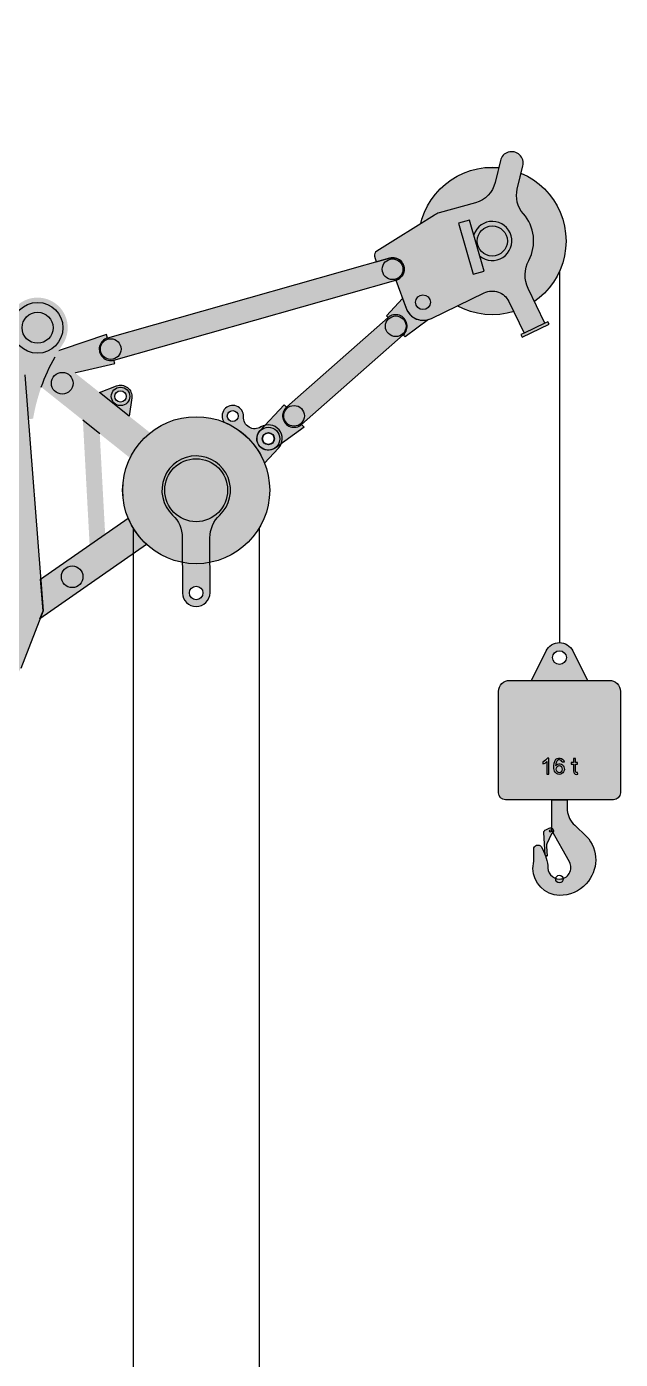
# Model space of a CAD drawing. Header units: millimetres. Extents: x -7081 to 12121, y -11735 to 22530.
# Drawn here: x 9537 to 12121, y 16730 to 22530 of the extents above; entities that cross this region are included whole.
import ezdxf

# ---------------------------------------------------------------- set-up
doc = ezdxf.new("R2010")
doc.units = ezdxf.units.MM
doc.layers.add('Кран SCC2600A', color=250, linetype='Continuous', lineweight=30)
doc.layers.add('Кран SCC2600A Штриховка', color=40, linetype='Continuous', lineweight=15)
doc.styles.get("Standard").update_dxf_attribs({"font": 'mipgost.ttf'})

# ---------------------------------------------------------------- blocks, each defined once
blk = doc.blocks.new('BLOCK-20160317.01211321')
at = {"color": 0, "linetype": 'ByBlock', "lineweight": -2, "ltscale": 20, "transparency": 16777216}
for points in [[(-35.756954474769884, 119.44831373041234), (-411.9910509659552, 597.3273884704286), (-411.9910509659552, -689.1751967927887), (322.3347826060031, -335.38698584541294), (-35.756954474769884, 119.44831373041234), (40.1892231048966, 247.71742173395978), (486.27660244174837, -317.2994131241612), (486.27660244174837, -317.2994131241612), (499.40382697418363, -344.51679683527504), (499.8356325144558, -374.7314215057613), (487.4915525407534, -402.31282265954246), (464.67189376016853, -422.12123433591455), (461.6594119014708, -423.6634167301397), (-466.00767732110626, -870.6008181481993), (-734.7232914031069, -870.6008181481959), (-734.7232914031069, -870.6008181481959), (-764.2287268483128, -864.0786038624813), (-788.2358545058921, -845.7273689821609), (-802.2709706339235, -818.9668474014316), (-803.7186456634954, -788.7838350102079), (-792.3091068300666, -760.8029053686021), (-770.16851005286, -740.2382761633589), (-741.4227329488624, -730.9221450625591), (-734.7232914031069, -730.6008181481959), (-551.9910509659553, -730.6008181481959), (-551.9910509659553, 729.3991818518043), (-734.7232914031069, 729.3991818518043), (-734.7232914031069, 729.3991818518043), (-764.2287268483128, 735.9213961375185), (-788.2358545058921, 754.2726310178396), (-802.2709706339235, 781.0331525985684), (-803.7186456634954, 811.2161649897917), (-792.3091068300666, 839.1970946313972), (-770.16851005286, 859.7617238366406), (-741.4227329488624, 869.0778549374409), (-734.7232914031069, 869.3991818518043), (-494.3126351526756, 869.3991818518043), (-50.42229504346551, 1047.1101858728289), (-50.42229504346551, 1047.1101858728289), (-42.775506523237254, 1012.7745158519651), (-31.406184920821204, 979.4856267633286), (-16.45171822990727, 947.6457847969332), (1.9071823120879685, 917.6397457157109), (-302.272376765834, 795.4668511054547), (161.537312368468, 656.8831153817255), (165.14637085945066, 668.9618509420511), (244.10361793597764, 665.9910165263477), (217.981481476641, 895.7399275542411), (217.98148147664097, 895.7399275542411), (168.80022145278656, 913.91005063995), (125.6858835556364, 943.74465434394), (91.34971213404117, 983.3675901588263), (67.95093669884358, 1030.287170491743), (56.96098881464343, 1081.5528583929736), (59.07097115281425, 1133.940812017985), (74.148197512673, 1184.1566158627652), (101.24453679077925, 1229.0424500224367), (107.12179169158583, 1236.1506082724031), (107.12179169158583, 1236.1506082724022), (137.87647649942642, 1299.1259289213594), (158.88446837873727, 1365.9870231815298), (169.67487075124524, 1435.2351918584554), (170.0058154943522, 1505.318229207343), (170.0058154943522, 1505.3182292073434), (170.0058154943522, 1505.3182292073434), (171.92265695220112, 1541.8633413525363), (186.5814253929833, 1575.3945210317356), (212.1055752090763, 1601.6192665794983), (245.2276265013881, 1617.1804111732845), (281.70745226885856, 1620.0858913150569), (316.87507924004024, 1609.9637612973652), (346.22851557367494, 1588.1098079184794), (366.0100743779179, 1557.3216700379012), (371.6797921587836, 1538.7360483765879), (423.06649839180824, 1286.4805031800643), (423.06649839180824, 1286.4805031800643), (433.01650828534935, 1262.5521434405732), (451.2473233479205, 1244.1345844584944), (475.07304145933676, 1233.9412408863705), (500.9834768944542, 1233.4738735076971), (500.9834768944543, 1233.4738735076971), (599.9993649261428, 1250.9887626294403), (599.9993649261428, 1250.9887626294403), (625.6915632630657, 1248.9390901148881), (647.1226228568526, 1234.6212726314775), (658.851152531863, 1211.6706341988956), (657.8992538973275, 1185.914390260964), (644.5086160217404, 1163.8921054093503), (629.9002148856648, 1153.976378333507), (473.766110430775, 1083.7116169565202), (473.766110430775, 1083.7116169565202), (463.30777860454975, 1032.3348419906238), (440.39626656862447, 985.175406808346), (406.4723643376622, 945.1989316272106), (363.66937588200506, 914.9193363566551), (357.08524517047016, 911.5558349331254), (375.5499720506353, 749.1552250232421), (400.20464991328254, 752.1277748364628), (468.16072540751844, 723.1565853714128), (468.16072540751844, 723.1565853714128), (488.34004400275586, 707.4967929443019), (498.2141024452525, 683.9396927895191), (495.23179346486995, 658.5716059287834), (480.1636401617053, 637.9467482599257), (476.7515346752603, 635.4035449882031), (453.4203669372548, 619.5047432038778), (478.51112917279306, 573.4390535474668), (478.51112917279306, 573.4390535474668), (478.16224910457476, 562.2231266511603), (472.45114723518105, 552.5638280802132), (462.791848664234, 546.8527262108191), (451.57592176792747, 546.5038461426011), (451.57592176792747, 546.5038461426011), (440.3247579913334, 540.8420588412937), (431.84012277492997, 531.5331659416224), (427.24273578793697, 519.8067617756042), (427.13985731814824, 507.2117652375564), (466.2930969479035, 267.29404154884105), (466.2930969479035, 267.29404154884105), (462.4824938929568, 258.1213075711257), (455.7270145971025, 250.83960146942218), (446.8653295785592, 246.35292308776525), (436.99758786322263, 245.21827877886972), (436.99758786322263, 245.21827877886972), (319.3990276986565, 303.94813822350625), (301.0253536891955, 327.19861236460565), (333.0290020151129, 352.62011499558866), (270.8305239406305, 430.92304805187405), (239.02324208373975, 405.657525472237), (125.85428995442413, 548.864147822409), (129.780243783998, 562.0034633109644), (-309.28423382305687, 693.1934685131964), (40.1892231048966, 247.71742173395978)], [(578.6937242218734, -1236.0270284443359), (559.2156191173829, -1174.1100402945688), (527.6437936681357, -1117.397344733502), (485.27722808427353, -1068.2223091907765), (433.8590376111773, -1028.6081742327542), (375.5047544018168, -1000.1848100560464), (312.6152867973267, -984.1216576747793), (247.77813718891002, -981.0796138460723), (183.66094271901466, -991.1838393636283), (122.90171894616685, -1014.0186094855501), (68.00032224995289, -1048.6444183685917), (21.215596609227646, -1093.6366337699485), (-15.527563489248678, -1147.144111620972), (-40.71741024037385, -1206.9653588551682), (-53.317541346827056, -1270.6391108735643), (-52.80954139487892, -1335.5455969596928), (-39.214311357943075, -1399.014327215172), (-13.091208654192087, -1458.4339662676716), (24.484966860590134, -1511.3597731456232), (71.96819408461636, -1555.614186850829), (127.4048396248213, -1589.3764191711252), (188.51403740999547, -1611.2573685575767), (252.78153185146022, -1620.356772835676), (317.56312350091184, -1616.30024927927), (380.1934610732506, -1599.2546980832872), (438.09570373322873, -1569.9214354801434), (488.8875417389202, -1529.5073390284897), (530.4792133655193, -1479.67519226252), (561.1594853352254, -1422.4752717043161), (579.6660592043055, -1360.2609909994148), (585.2767085968735, -1300.6008181481975)]]:
    blk.add_wipeout(points, dxfattribs=at)
at = {"layer": 'Кран SCC2600A Штриховка', "ltscale": 20, "transparency": 16777216}
h = blk.add_hatch(color=256, dxfattribs=at)
h.dxf.hatch_style = 1
edge = h.paths.add_edge_path()
edge.add_line((482.7659508960496, -1535.331364699188), (566.2825161034998, -1568.035091941572))
edge.add_arc((588.2288015199301, -1511.949699139528), 60.22632920358849, 248.6295306744614, 413.4758800409295)
edge.add_arc((653.8213869038736, -1423.363829997124), 49.99999999999932, 108.1692593709349, 233.4899129900862, ccw=False)
edge.add_arc((623.7268162975379, -1331.664888002262), 46.51103119828582, 288.1692593709657, 505.843928231996)
edge.add_arc((265.2767085970263, -1300.600818148272), 319.9999999998471, 312.8166020941167, 359.1135822050725, ccw=False)
edge = h.paths.add_edge_path(flags=16)
edge.add_arc((588.2418226157315, -1511.956901200574), 26.57170811452664, 0, 360)
edge = h.paths.add_edge_path(flags=16)
edge.add_arc((623.7268162975379, -1331.664888002262), 23.54748608660826, 0, 360)
at = {"color": 0, "linetype": 'ByBlock', "lineweight": -2, "transparency": 16777216}
blk.add_lwpolyline([(482.7659508960496, -1535.331364699188), (566.2825161034998, -1568.035091941572, 0.875791114926505), (624.0731720155454, -1463.551436431917, -0.6087308278487853), (638.2301274215861, -1375.856855480153, 1.397747109563859), (585.2384135163156, -1305.551311562445, -0.2048021139036254)], format="xyb", close=True, dxfattribs=at)
at = {"color": 0, "linetype": 'ByBlock', "lineweight": -2, "ltscale": 20, "transparency": 16777216}
blk.add_circle((265.2767085968808, -1300.600818148196), 136.9187337428094, dxfattribs=at)
at = {"color": 0, "linetype": 'ByBlock', "lineweight": -2, "transparency": 16777216}
for centre, radius in [((623.7268162975379, -1331.664888002262), 23.54748608660826), ((588.2418226157315, -1511.95690120057), 49.51883612689745), ((588.2418226157315, -1511.956901200574), 26.57170811452664)]:
    blk.add_circle(centre, radius, dxfattribs=at)
at = {"color": 0, "linetype": 'ByBlock', "lineweight": -2, "ltscale": 20, "transparency": 16777216}
blk.add_wipeout([(297.32326492870925, -526.1838466925144), (297.3232649287094, -526.1838466925142), (332.34592795414426, -519.7507161613933), (367.61169447615555, -514.821435743462), (403.0560204784522, -511.4050270930604), (438.61403514209155, -509.50774298043393), (438.61403514209115, -509.50774298043393), (369.6460887698971, -730.7022376516084), (-125.17529829926207, -955.1234419639438), (-56.70924296454177, -1000.9343674712725), (341.7331285601541, -820.2248848107334), (291.39536825672263, -981.668512450611), (291.39536825672263, -981.668512450611), (326.3331126818722, -986.4796384735182), (360.5292406708096, -995.1062107759785), (393.56839185386616, -1007.443447428831), (425.0492589820643, -1023.341495232951), (425.0492589820642, -1023.341495232951), (582.7895345361904, -517.4357466088475), (582.7895345361906, -517.4357466088475), (596.6479359408249, -519.5330885616579), (610.469055694834, -521.8634922829772), (624.248974598798, -524.4262969495821), (637.9837851364573, -527.220775837246), (637.9837851364574, -527.2207758372458), (637.9837851364574, -527.2207758372458), (679.241479435526, -531.911996805492), (719.903944798283, -523.4995771969075), (755.9134434408677, -502.82299864633524), (783.6765606030987, -471.94559236788405), (800.4227940908291, -433.948637792251), (804.4810247588152, -392.6238793913392), (795.4462787381536, -352.0951456658645), (774.2201400810791, -316.40682921973666), (742.9207810151215, -289.12029380190506), (704.6715879547428, -272.9584831583488), (694.747208606219, -270.9195868118438), (694.7472086062188, -270.9195868118438), (657.0055766211742, -263.02633666940005), (619.7225426335146, -253.19223481001632), (582.9978438641501, -241.44358880270374), (546.9297239108311, -227.81182788422007), (546.9297239108306, -227.81182788422007), (573.2569243040925, -206.61763089132705), (573.2569243040925, -206.61763089132705), (588.3980107573445, -186.3410387768256), (591.5589993061072, -161.2332543632756), (581.9162506988005, -137.83645787189676), (561.9823163488762, -122.24700797475043), (561.9823163488765, -122.24700797475066), (493.2283043527569, -92.72138525952664), (471.58434536136343, -95.48444385416929), (432.5970397243218, 247.41595512214235), (319.39902769864426, 303.9481382235067), (301.02535368918325, 327.1986123646061), (333.0290020151006, 352.62011499558866), (270.8305239406182, 430.92304805187496), (239.02324208372755, 405.6575254722379), (40.18922310488426, 247.71742173396), (102.38770117939572, 169.41448867768145), (284.1481083348045, 313.79248651261196), (333.89624160304083, -123.75133620803877), (333.89624160304083, -123.75133620803877), (486.27660244173603, -317.299413124161), (486.27660244173603, -317.299413124161), (499.40382697417135, -344.5167968352746), (499.8356325144436, -374.73142150576086), (487.4915525407411, -402.312822659542), (464.6718937601562, -422.1212343359143), (461.6594119014585, -423.6634167301395), (288.19463708970585, -507.2363887506326)], dxfattribs=at)
at = {"layer": 'Кран SCC2600A Штриховка', "ltscale": 20, "transparency": 16777216}
h = blk.add_hatch(color=256, dxfattribs=at)
h.dxf.hatch_style = 1
edge = h.paths.add_edge_path()
edge.add_line((508.8307700631849, -754.6368290628488), (562.1029763556435, -812.266256058083))
edge.add_arc((526.1080224462494, -845.5397191155207), 49.01795641164655, -76.57607387741092, 42.750060010927484, ccw=False)
edge.add_line((537.4877422156278, -893.218456816343), (459.843150719651, -911.7502748853694))
edge.add_line((459.843150719651, -911.7502748853694), (508.8307700631849, -754.6368290628488))
edge = h.paths.add_edge_path(flags=16)
edge.add_arc((526.1080224462494, -845.5397191155207), 24.80193907310201, 0, 360)
at = {"color": 0, "linetype": 'ByBlock', "lineweight": -2, "ltscale": 20, "transparency": 16777216}
blk.add_lwpolyline([(438.6140351420909, -509.5077429804332, -0.04345129680575078), (582.7895345361903, -517.4357466088477, -0.04345129680575078)], format="xyb", dxfattribs=at)
blk.add_lwpolyline([(341.733128560154, -820.2248848107374), (369.6460887698922, -730.702237651607)], dxfattribs=at)
at = {"color": 0, "linetype": 'ByBlock', "lineweight": -2, "transparency": 16777216}
blk.add_lwpolyline([(508.8307700631849, -754.6368290628488), (562.1029763556435, -812.266256058083, -0.5734365077140083), (537.4877422156278, -893.218456816343), (459.843150719651, -911.7502748853694)], format="xyb", close=True, dxfattribs=at)
at = {"color": 0, "linetype": 'ByBlock', "lineweight": -2, "ltscale": 20, "transparency": 16777216}
for centre, radius in [((673.2767085968808, -400.6008181481957), 110.6340348154108), ((673.2767085968808, -400.6008181481957), 67.47927939767139), ((487.2767085968808, -588.6008181481957), 47.33899881456361)]:
    blk.add_circle(centre, radius, dxfattribs=at)
at = {"color": 0, "linetype": 'ByBlock', "lineweight": -2, "transparency": 16777216}
for radius in [40.15721732743268, 24.80193907310201]:
    blk.add_circle((526.1080224462494, -845.5397191155207), radius, dxfattribs=at)
at = {"color": 0, "linetype": 'ByBlock', "lineweight": -2, "ltscale": 20, "transparency": 16777216}
blk.add_wipeout([(44.68855128789445, -1068.780057958284), (44.68855128789445, -1068.780057958284), (20.517903817522352, -1094.4622058433154), (-0.6798015798182604, -1122.6481989074814), (-18.64708877253581, -1152.995678375471), (-33.165719629905496, -1185.1360311606077), (-33.16571962990561, -1185.1360311606081), (-503.249767492729, -870.6008181481886), (-466.00767732111865, -870.6008181481996), (-341.29577888778294, -810.5163196688885)], dxfattribs=at)
at = {"layer": 'Кран SCC2600A Штриховка', "ltscale": 20, "transparency": 16777216}
h = blk.add_hatch(color=256, dxfattribs=at)
h.dxf.hatch_style = 1
edge = h.paths.add_edge_path()
edge.add_line((40.18922310488415, 247.7174217339598), (-35.75695447478211, 119.4483137304123))
edge.add_line((-35.75695447478211, 119.4483137304123), (-411.9910509659676, 597.3273884704286))
edge.add_line((-411.9910509659676, 597.3273884704286), (-411.9910509659676, -689.1751967927885))
edge.add_line((-411.9910509659676, -689.1751967927885), (322.3347826059908, -335.3869858454127))
edge.add_line((322.3347826059908, -335.3869858454127), (-35.75695447478211, 119.4483137304123))
edge.add_line((-35.75695447478211, 119.4483137304123), (40.18922310488415, 247.7174217339598))
edge.add_line((40.18922310488415, 247.7174217339598), (486.276602441736, -317.2994131241612))
edge.add_arc((431.2767085965315, -360.6008181481193), 70.00000000022457, -64.27586454430218, 38.213351164662924, ccw=False)
edge.add_line((461.6594119014626, -423.6634167301381), (-466.0076773211144, -870.6008181481977))
edge.add_line((-466.0076773211185, -870.6008181481993), (-734.7232914031192, -870.6008181481957))
edge.add_arc((-734.7232914031192, -800.6008181481957), 70, 90, 270, ccw=False)
edge.add_line((-734.7232914031192, -730.6008181481957), (-551.9910509659676, -730.6008181481957))
edge.add_line((-551.9910509659676, -730.6008181481957), (-551.9910509659676, 729.3991818518043))
edge.add_line((-551.9910509659676, 729.3991818518043), (-734.7232914031192, 729.3991818518043))
edge.add_arc((-734.7232914031192, 799.3991818518043), 70, 90, 270, ccw=False)
edge.add_line((-734.7232914031192, 869.3991818518043), (-494.312635152688, 869.3991818518043))
edge.add_line((-494.312635152688, 869.3991818518043), (-50.42229504347779, 1047.110185872829))
edge.add_arc((265.2767085967644, 1099.399181851808), 319.9999999999067, 189.4044805734664, 214.6107544303336)
edge.add_line((1.907182312075747, 917.6397457157109), (-302.2723767658463, 795.4668511054551))
edge.add_line((-302.2723767658463, 795.4668511054551), (161.5373123684557, 656.8831153817256))
edge.add_line((161.5373123684549, 656.8831153817264), (165.1463708594375, 668.9618509420515))
edge.add_line((165.1463708594383, 668.9618509420507), (244.1036179359653, 665.9910165263475))
edge.add_line((244.1036179359653, 665.9910165263464), (217.9814814766287, 895.73992755424))
edge.add_arc((265.2767085968808, 1099.399181851801), 209.078765945742, 139.151091579273, 256.9260944736227, ccw=False)
edge.add_arc((-296.9503099759168, 1472.480980190983), 468.1092906973352, 329.6778392636671, 364.0225269690296)
edge.add_arc((271.4571187704569, 1518.319795202802), 102.2810229453973, 11.514118487733583, 187.3029750670345, ccw=False)
edge.add_line((371.6797921587713, 1538.736048376588), (423.0664983917959, 1286.480503180064))
edge.add_arc((489.2232577685791, 1299.957225591566), 67.51547125063966, 191.5141184877274, 280.0312653283008)
edge.add_line((500.983476894442, 1233.473873507697), (599.9993649261305, 1250.98876262944))
edge.add_arc((608.9089583383466, 1200.620684500187), 51.15001612126493, -65.77090756872218, 100.03126532830959, ccw=False)
edge.add_line((629.9002148856525, 1153.976378333507), (473.7661104307626, 1083.71161695652))
edge.add_arc((265.2767085968808, 1099.399181851808), 209.0787659457411, 296.0470971143385, 355.6969481381008, ccw=False)
edge.add_line((357.0852451704559, 911.5558349331259), (375.549972050621, 749.1552250232426))
edge.add_line((375.5499720506195, 749.1552250232417), (400.2046499132668, 752.1277748364623))
edge.add_line((400.2046499132703, 752.1277748364628), (468.1607254075061, 723.1565853714128))
edge.add_arc((448.4535436566512, 676.930270338933), 50.25181801729594, -55.727899293093685, 66.91050068228571, ccw=False)
edge.add_line((476.751534675248, 635.4035449882031), (453.4203669372425, 619.5047432038775))
edge.add_line((453.4203669372364, 619.5047432038773), (478.5111291727747, 573.4390535474665))
edge.add_arc((456.5047870404378, 568.5101882749514), 22.55155885788524, -102.62446000671372, 12.624460006713775, ccw=False)
edge.add_arc((461.2693227149139, 513.2309073216966), 34.65617520296969, 106.2424189673136, 190.0019480731842)
edge.add_line((427.1398573181359, 507.2117652375564), (466.2930969478912, 267.2940415488411))
edge.add_arc((438.7615569550835, 273.3535106673007), 28.19047463901373, 266.4124742246166, 347.5875588309419, ccw=False)
edge.add_line((436.9975878632104, 245.2182787788697), (319.3990276986442, 303.9481382235062))
edge.add_line((319.3990276986442, 303.9481382235062), (301.0253536891832, 327.1986123646057))
edge.add_line((301.0253536891832, 327.1986123646057), (333.0290020151006, 352.6201149955887))
edge.add_line((333.0290020151006, 352.6201149955887), (270.8305239406181, 430.9230480518745))
edge.add_line((270.8305239406181, 430.9230480518745), (239.0232420837274, 405.6575254722374))
edge.add_line((239.0232420837274, 405.6575254722375), (125.8542899544117, 548.864147822409))
edge.add_line((125.8542899544118, 548.864147822409), (129.7802437839855, 562.0034633109644))
edge.add_line((129.7802437839855, 562.0034633109644), (-309.2842338230694, 693.1934685131964))
edge.add_line((-309.2842338230694, 693.1934685131964), (40.18922310488415, 247.7174217339598))
h = blk.add_hatch(color=256, dxfattribs=at)
h.dxf.hatch_style = 1
edge = h.paths.add_edge_path()
edge.add_line((288.1946370897058, -507.2363887506326), (297.3232649287092, -526.1838466925146))
edge.add_arc((465.1735957008495, -1341.429161715627), 832.3452752358537, 91.82857899418877, 101.634018784972, ccw=False)
edge.add_line((438.6140351420909, -509.5077429804332), (369.6460887698969, -730.7022376516074))
edge.add_line((369.6460887698922, -730.702237651607), (-125.175298299267, -955.1234419639426))
edge.add_line((-125.1752982992621, -955.1234419639441), (-56.70924296454177, -1000.934367471273))
edge.add_line((-56.70924296454177, -1000.934367471273), (341.733128560154, -820.2248848107338))
edge.add_line((341.733128560154, -820.2248848107338), (291.3953682567226, -981.6685124506112))
edge.add_arc((265.2767085967935, -1300.600818148512), 320.0000000003283, 60.04701369846589, 85.31826388448098, ccw=False)
edge.add_line((425.0492589820642, -1023.341495232951), (582.7895345361903, -517.4357466088477))
edge.add_arc((465.1735957008204, -1341.429161715623), 832.3452752358538, 78.0171795392402, 81.87653536180022, ccw=False)
edge.add_arc((673.2767085964733, -400.6008181481011), 131.4465828066896, 254.4251914277488, 440.5991780434456)
edge.add_arc((828.4353053340747, 462.4885700775812), 745.4931467147499, 247.81428820079242, 259.66935626740747, ccw=False)
edge.add_line((546.9297239108419, -227.8118278842194), (573.2569243041038, -206.6176308913264))
edge.add_arc((542.4204153276805, -167.7997374669867), 49.5753884075098, 308.4632438827589, 426.7596588966048)
edge.add_line((561.9823163488763, -122.2470079747509), (493.2283043527568, -92.72138525952687))
edge.add_line((493.2283043527568, -92.72138525952687), (471.5843453613634, -95.48444385416951))
edge.add_line((471.5843453613634, -95.48444385416951), (432.5970397243218, 247.4159551221419))
edge.add_line((432.5970397243218, 247.4159551221419), (319.3990276986442, 303.9481382235062))
edge.add_line((319.3990276986442, 303.9481382235062), (301.0253536891832, 327.1986123646057))
edge.add_line((301.0253536891832, 327.1986123646057), (333.0290020151006, 352.6201149955887))
edge.add_line((333.0290020151006, 352.6201149955887), (270.8305239406181, 430.9230480518745))
edge.add_line((270.8305239406181, 430.9230480518745), (239.0232420837274, 405.6575254722374))
edge.add_line((239.0232420837274, 405.6575254722375), (40.18922310488409, 247.7174217339598))
edge.add_line((40.18922310488415, 247.7174217339598), (102.3877011793957, 169.4144886776812))
edge.add_line((102.3877011793957, 169.4144886776812), (284.1481083348044, 313.7924865126115))
edge.add_line((284.1481083348044, 313.7924865126115), (333.8962416030408, -123.751336208039))
edge.add_line((333.8962416030408, -123.751336208039), (486.276602441736, -317.2994131241612))
edge.add_arc((431.2767085965315, -360.6008181481193), 70.00000000022462, -64.27586454430212, 38.213351164662924, ccw=False)
edge.add_line((461.6594119014626, -423.6634167301381), (288.1946370897099, -507.2363887506311))
h = blk.add_hatch(color=256, dxfattribs=at)
h.dxf.hatch_style = 1
edge = h.paths.add_edge_path()
edge.add_line((-341.2957788877829, -810.5163196688882), (44.68855128789437, -1068.780057958284))
edge.add_arc((265.2767085967353, -1300.600818148043), 319.9999999997921, 133.5777279874085, 158.8489781734689)
edge.add_line((-33.16571962990565, -1185.136031160608), (-503.249767492729, -870.6008181481884))
edge.add_line((-503.249767492729, -870.6008181481884), (-466.0076773211185, -870.6008181481993))
edge.add_line((-466.0076773211185, -870.6008181481993), (-341.2957788877829, -810.5163196688882))
h = blk.add_hatch(color=253, dxfattribs=at)
h.dxf.hatch_style = 1
edge = h.paths.add_edge_path()
edge.add_arc((265.2767085968808, -1300.600818148196), 320, 0, 360)
at = {"color": 0, "linetype": 'ByBlock', "lineweight": -2, "ltscale": 20, "transparency": 16777216}
blk.add_lwpolyline([(461.6594119014626, -423.6634167301381), (-466.0076773211185, -870.6008181481993), (-734.7232914031192, -870.6008181481957, -0.9999999999999999)], format="xyb", dxfattribs=at)
blk.add_lwpolyline([(-341.2957788877829, -810.5163196688882), (44.68855128789437, -1068.780057958284, 0.1107157154297956), (-33.16571962990565, -1185.136031160608), (-503.249767492729, -870.6008181481884), (-466.0076773211185, -870.6008181481993)], format="xyb", close=True, dxfattribs=at)
for centre, radius in [((-281.7232914031192, -934.6008181481957), 46.92860831827186), ((265.2767085968808, -1300.600818148196), 320)]:
    blk.add_circle(centre, radius, dxfattribs=at)
blk = doc.blocks.new('BLOCK-20180428.093523')
at = {"layer": 'Кран SCC2600A Штриховка', "ltscale": 20, "transparency": 16777216}
h = blk.add_hatch(color=256, dxfattribs=at)
h.dxf.hatch_style = 1
edge = h.paths.add_edge_path(flags=16)
edge.add_arc((6.111804395914078e-10, -268.5756858441164), 29.56870991637463, 0, 360)
edge = h.paths.add_edge_path()
edge.add_arc((-0.004026332663426805, -267.5777434098426), 60.18988081014277, 181.1811760660658, 359.2811565171199)
edge.add_line((60.1811173921742, -268.3328770138032), (59.76551448515966, -28.72821366257267))
edge.add_arc((195.0244720808224, -28.49360213447443), 135.2591610665777, 133.2841769922678, 180.0993814912022, ccw=False)
edge.add_arc((-4.063138714371917e-13, 178.5758824175007), 149.1917418024839, 313.2841769920095, 586.4845526314102)
edge.add_arc((-195.8587024520782, -27.70471486824321), 135.2591610661391, 0.09938149078709557, 46.48455263123208, ccw=False)
edge.add_line((-60.59974485685234, -27.47010334112565), (-60.18111739095184, -268.8184946748661))
at = {"color": 0, "linetype": 'ByBlock', "lineweight": -2, "ltscale": 20, "transparency": 16777216}
blk.add_lwpolyline([(-60.18111739095184, -268.8184946748661, 0.9835551590493481), (60.1811173921742, -268.3328770138032), (59.76551448515966, -28.72821366257267, -0.2071592326885877), (102.2884455289459, 69.96994458106929, 2.512901022484134), (-102.7259912739682, 70.38370830661734, -0.2052030917478324), (-60.59974485685234, -27.47010334112565), (-60.18111739095184, -268.8184946748661)], format="xyb", close=True, dxfattribs=at)
for centre, radius in [((6.111804395914078e-10, 178.5758824174991), 136.9187337428094), ((6.111804395914078e-10, -268.5756858441164), 29.56870991637463)]:
    blk.add_circle(centre, radius, dxfattribs=at)
blk = doc.blocks.new('BLOCK-20180428.101405')
at = {"linetype": 'ByBlock', "lineweight": -2, "transparency": 16777216}
blk.add_wipeout([(1442.017123475775, -566.9594358058519), (1415.3836203750768, -495.5576089307348), (1372.6662214454366, -432.4482736687859), (1316.2735296111364, -381.18982386584344), (1249.3852235479308, -344.6724460778098), (1175.7727728120412, -324.95515759345335), (1099.5867850843822, -323.14970959361267), (1025.122975867961, -339.35790151928813), (956.5799563405625, -372.6658411521403), (897.8224963947716, -421.19547405037963), (852.1636111812053, -482.2104768740578), (822.1777581153536, -552.2705438482782), (809.5556771577766, -627.4253669857154), (815.0090591385974, -703.4373725735852), (838.2304173635101, -776.020655020092), (877.910425124246, -841.0826358739442), (931.8117415451244, -894.9548221727705), (996.8951631257673, -934.5996529061133), (1069.4909879772645, -957.781770640476), (1145.5059304499905, -963.1940612264693), (1220.6539193571086, -950.5313548911404), (1290.6977663310925, -920.5076331097854), (1351.6880779426422, -874.8157710548733), (1400.1859406206754, -816.0320855274948), (1433.4568223760105, -747.4710703968709), (1449.62475826, -672.9985102302546), (1451.0650116574272, -642.6277917280695)], dxfattribs=at)
at = {"layer": 'Кран SCC2600A Штриховка', "transparency": 16777216}
h = blk.add_hatch(color=253, dxfattribs=at)
h.dxf.hatch_style = 1
edge = h.paths.add_edge_path()
edge.add_arc((1130.130211628843, -642.6277917280695), 320.9348000285847, 0, 360)
at = {"color": 0, "linetype": 'ByBlock', "lineweight": -2, "transparency": 16777216}
blk.add_circle((1130.130211628843, -642.6277917280695), 320.9348000285847, dxfattribs=at)
at = {"linetype": 'ByBlock', "lineweight": -2, "transparency": 16777216}
blk.add_wipeout([(612.802368278215, -418.5460393483591), (618.3548181268342, -408.74693554230186), (105.77539637373411, -116.87028171406746), (97.98567265168094, -130.4894875488535), (-28.97932090643735, -41.21315418933057), (-28.97932090643735, -41.21315418933057), (-47.234979596612845, -17.52660323449095), (-48.84845550710037, 12.335052209148898), (-33.25127668676805, 37.85072941346709), (-5.938758323474303, 50.03055334499959), (20.60020522389823, 45.977784452546075), (162.315178223922, -17.517174294594952), (155.20589376726272, -29.941426162938228), (667.837538049178, -321.84781691840556), (673.0344409778554, -312.6214498066547), (766.2597844120464, -354.79713475560493), (784, -352), (731.3720954787932, -383.15894208491227), (731.3720954787932, -383.15894208491227), (712.2265143818058, -405.8284074053019), (702.6801827607454, -433.92334442310647), (704.0513415965419, -463.56415846220943), (716.1506492823391, -490.65778662416056)], dxfattribs=at)
blk.add_wipeout([(105.23119170113205, 747.12869848073), (832.3894761515694, -301.13249374638497), (832.3894761515694, -301.13249374638497), (855.8889225411929, -319.43998998883023), (885.6298158719122, -321.13340759140453), (911.0554666366911, -305.61165889889446), (923.1409038081504, -278.38427181051156), (917.5963366810424, -249.11575331949587), (914.5558724518269, -244.13527185530813), (187.39532764074818, 804.1291788760325), (200.03187460251502, 812.8924910891153), (15.07841259879217, 1053.1649499097166), (15.07841259879217, 1053.1649499097166), (-9.397313496115999, 1070.4100476289227), (-39.33606271211136, 1070.7648131848605), (-64.21355772405639, 1054.104536922187), (-75.28468848171076, 1026.2857550120304), (-68.65765411003429, 997.0875191294544), (-67.80438557869638, 995.6659053619057), (92.4851148529342, 738.2830900337758), (92.48236742072186, 738.2875016879141)], dxfattribs=at)
at = {"color": 0, "linetype": 'ByBlock', "lineweight": -2, "transparency": 16777216}
for centre, radius in [((-24.93815056554013, 1022.361578058181), 25), ((146.3132596709402, 775.6289386783837), 45), ((0, 0), 25), ((130.4906450705021, -73.4058539384996), 45)]:
    blk.add_circle(centre, radius, dxfattribs=at)
for centre, radius, start, end in [((146.3132596709402, 775.6289386783819), 49.99999999999828, 34.75056074854837, 214.7505607485484), ((130.4906450705021, -73.40585393850233), 50.00000000000249, 60.37607002974959, 240.3760700297496)]:
    blk.add_arc(centre, radius, start, end, dxfattribs=at)
at = {"linetype": 'ByBlock', "lineweight": -2, "transparency": 16777216}
blk.add_wipeout([(731.3720954787932, -383.1589420849127), (731.3720954787932, -383.1589420849127), (710.577944749787, -408.8998503759269), (702.0051228536431, -440.86072941458974), (707.125888245122, -473.5527594218022), (725.060823360931, -501.36155599013205), (725.060823360931, -501.3615559901323), (905.262206620253, -682.9642247918513), (905.262206620253, -682.9642247918513), (922.4987049017054, -709.0038576104619), (928.4301880755834, -739.6628996322303), (922.1494863650438, -770.252311793267), (904.6171795445116, -796.0937043231846), (795.5420879051891, -903.5383312051422), (785.0156558409, -892.852161264706), (776.2383212776695, -901.4982914030393), (867.5730776206983, -994.2190463358642), (876.3504121839288, -985.5729161975345), (865.8239801196469, -974.8867462571019), (984.91507667119, -857.5758346490225), (984.91507667119, -857.5758346490225), (1009.904207903407, -838.1571175479928), (1038.7216196402683, -825.0765963665197), (1069.7897322054287, -819.0503508330788), (1101.4077536119876, -820.4082815843072), (1101.4077536119876, -820.4082815843071), (1101.4077536119876, -820.4082815843071), (1155.7501358287632, -820.8818285744619), (1207.7594392792519, -805.1226691317452), (1252.6994359956261, -774.5659113377932), (1286.4776645296224, -731.9942067812323), (1286.4776645296224, -731.9942067812322), (1286.4776645296224, -731.9942067812322), (1303.5773641808125, -708.976684642392), (1325.6463600806987, -690.6691595900069), (1351.426391122442, -678.1154329297815), (1379.447611983669, -672.0312538545699), (1482.2906416793849, -662.3214876433071), (1482.2906416793849, -662.3214876433071), (1509.8688706006383, -650.8030608583674), (1526.0507626643243, -625.6758000591419), (1525.1283553831522, -595.8030360283276), (1507.4270165285923, -571.7220171796756), (1479.1906746696277, -561.9270253748424), (1472.8305946442997, -562.1234110898753), (1374.4823283123114, -571.4088111426739), (1374.4823283123114, -571.4088111426739), (1342.7434058999538, -570.1862021657855), (1312.4352092996078, -560.6852976065985), (1285.6780317632465, -543.570759374567), (1264.343745237602, -520.0398820630492), (1264.343745237602, -520.0398820630494), (1170.8681959569876, -384.52697545250203), (1170.8681959569876, -384.52697545250203), (1167.4811516186878, -379.97203999799376), (1163.7790773225736, -375.6692325132931), (1159.7806804798736, -371.6402960490843), (1155.506165886065, -367.9055897243966), (925.4002386061766, -180.85491329236766), (925.4002386061766, -180.85491329236766), (919.7772413226558, -177.6239949314711), (913.4207066833094, -176.33892711845488), (906.9842313643238, -177.13184412126816), (901.1296317662274, -179.92121599522625), (901.1296317662274, -179.92121599522625), (880.3484035876827, -194.3114101883407), (897.4521380197549, -219.223341021828), (914.5558724518269, -244.13527185531575), (914.5558724518269, -244.13527185531575), (923.4752883950314, -272.5576648321055), (914.6469590985532, -301.0084821336857), (891.2045473549149, -319.38895369827515), (861.4690628343538, -321.1748326478207), (835.9952751122287, -305.73221167911674), (832.3894761515694, -301.13249374638735)], dxfattribs=at)
at = {"layer": 'Кран SCC2600A Штриховка', "transparency": 16777216}
h = blk.add_hatch(color=256, dxfattribs=at)
h.dxf.hatch_style = 1
edge = h.paths.add_edge_path()
edge.add_line((92.48236742072186, 738.2875016879143), (105.231191701132, 747.1286984807302))
edge.add_line((105.231191701132, 747.1286984807302), (832.3894761515694, -301.1324937463851))
edge.add_arc((873.4726743016997, -272.6338828008489), 49.99999996067908, 214.7482885479384, 394.7482885479449)
edge.add_line((914.5558724518269, -244.135271855308), (187.3953276407483, 804.1291788760327))
edge.add_line((187.3953276407483, 804.1291788760327), (200.031874602515, 812.8924910891155))
edge.add_line((200.031874602515, 812.8924910891155), (15.07841259879206, 1053.164949909717))
edge.add_arc((-24.93815056554188, 1022.361578058176), 50.49923806266176, 37.58783723592907, 211.9132842612713)
edge.add_line((-67.80438557869638, 995.665905361906), (92.4851148529342, 738.2830900337758))
edge.add_line((92.4851148529342, 738.2830900337758), (92.48236742072186, 738.2875016879143))
edge = h.paths.add_edge_path(flags=16)
edge.add_arc((-24.93815056554013, 1022.361578058181), 25, 0, 360)
h = blk.add_hatch(color=256, dxfattribs=at)
h.dxf.hatch_style = 1
edge = h.paths.add_edge_path()
edge.add_line((716.1506492823391, -490.6577866241605), (612.802368278215, -418.546039348359))
edge.add_line((612.802368278215, -418.546039348359), (618.3548181268343, -408.7469355423018))
edge.add_line((618.3548181268343, -408.7469355423018), (105.7753963737341, -116.8702817140675))
edge.add_line((105.7753963737341, -116.8702817140675), (97.98567265168094, -130.4894875488535))
edge.add_line((97.98567265168094, -130.4894875488535), (-28.97932090643735, -41.21315418933045))
edge.add_arc((3.366196210663475e-13, -1.864286502950563e-12), 50.38179352138697, 65.86538096229822, 234.8867590974496, ccw=False)
edge.add_line((20.60020522389823, 45.97778445254608), (162.315178223922, -17.51717429459495))
edge.add_line((162.315178223922, -17.51717429459495), (155.2058937672628, -29.94142616293811))
edge.add_line((155.2058937672628, -29.94142616293811), (667.837538049178, -321.8478169184054))
edge.add_line((667.837538049178, -321.8478169184054), (673.0344409778554, -312.6214498066547))
edge.add_line((673.0344409778554, -312.6214498066547), (766.2597844120464, -354.7971347556049))
edge.add_line((766.2597844120464, -354.7971347556049), (731.3720954787932, -383.1589420849123))
edge.add_arc((781.7415879807595, -445.1181524317927), 79.85004396814452, 129.1092481641888, 214.7721564674981)
edge = h.paths.add_edge_path(flags=16)
edge.add_arc((0, 0), 25, 0, 360)
h = blk.add_hatch(color=256, dxfattribs=at)
h.dxf.hatch_style = 1
edge = h.paths.add_edge_path()
edge.add_line((832.3894761515694, -301.1324937463869), (731.3720954787932, -383.1589420849123))
edge.add_arc((781.7415879807472, -445.118152431792), 79.85004396813625, 129.1092481641823, 224.7780916339497)
edge.add_line((725.060823360931, -501.3615559901318), (905.262206620253, -682.9642247918509))
edge.add_arc((848.5814420004375, -739.2076283501923), 79.85004396813675, -45.43144792605062, 44.77809163395091, ccw=False)
edge.add_line((904.6171795445116, -796.0937043231843), (795.542087905189, -903.5383312051417))
edge.add_line((795.542087905189, -903.5383312051417), (785.0156558408999, -892.8521612647055))
edge.add_line((785.0156558408999, -892.8521612647055), (776.2383212776695, -901.4982914030388))
edge.add_line((776.2383212776695, -901.4982914030388), (867.5730776206983, -994.2190463358638))
edge.add_line((867.5730776206983, -994.2190463358638), (876.3504121839287, -985.5729161975341))
edge.add_line((876.3504121839287, -985.5729161975341), (865.8239801196469, -974.8867462571015))
edge.add_line((865.8239801196469, -974.8867462571015), (984.91507667119, -857.575834649022))
edge.add_arc((1079.834834673435, -953.9359933926593), 135.2591610660949, 80.82251795174159, 134.5685520738963, ccw=False)
edge.add_arc((1130.130211628758, -642.6277917281077), 180.0857633685551, 260.8225179518193, 330.2482090337343)
edge.add_arc((1390.735250522309, -791.5866499544284), 120.0870664158848, 95.39350494756837, 150.2482090337089, ccw=False)
edge.add_line((1379.447611983669, -672.0312538545695), (1482.290641679385, -662.3214876433067))
edge.add_arc((1477.560618161842, -612.2224493665908), 50.32183183001537, 275.393504947572, 455.3935049475721)
edge.add_line((1472.8305946443, -562.1234110898749), (1374.482328312311, -571.4088111426736))
edge.add_arc((1363.194689773664, -451.8534150428172), 120.0870664158831, 214.5975525238822, 275.39350494757207, ccw=False)
edge.add_line((1264.343745237602, -520.0398820630489), (1170.868195956988, -384.5269754525016))
edge.add_arc((1105.138783930548, -429.8665157718594), 79.85004396812941, 34.59755252387809, 50.89270350253697)
edge.add_line((1155.506165886065, -367.9055897243961), (925.4002386061766, -180.8549132923672))
edge.add_arc((912.6432460294637, -196.5483053835401), 20.22432730474848, 50.89270350253911, 124.7010987393497)
edge.add_line((901.1296317662272, -179.9212159952258), (880.3484035876827, -194.3114101883402))
edge.add_line((880.3484035876827, -194.3114101883402), (914.5558724518269, -244.1352718553153))
edge.add_arc((873.4753523394384, -272.6377434225265), 50.00000018144041, -145.2570955832291, 34.75367267910718, ccw=False)
at = {"color": 0, "linetype": 'ByBlock', "lineweight": -2, "transparency": 16777216}
blk.add_line((865.8239801196469, -974.8867462571015), (795.542087905189, -903.5383312051417), dxfattribs=at)
for points in [[(92.48236742072186, 738.2875016879143), (105.231191701132, 747.1286984807302), (832.3894761515694, -301.1324937463851, 1.000000000000056), (914.5558724518269, -244.135271855308), (187.3953276407483, 804.1291788760327), (200.031874602515, 812.8924910891155), (15.07841259879206, 1053.164949909717, 0.9516670262069651), (-67.80438557869638, 995.665905361906), (92.4851148529342, 738.2830900337758)], [(716.1506492823391, -490.6577866241605), (612.802368278215, -418.546039348359), (618.3548181268343, -408.7469355423018), (105.7753963737341, -116.8702817140675), (97.98567265168094, -130.4894875488535), (-28.97932090643735, -41.21315418933045, -0.9085063032909857), (20.60020522389823, 45.97778445254608), (162.315178223922, -17.51717429459495), (155.2058937672628, -29.94142616293811), (667.837538049178, -321.8478169184054), (673.0344409778554, -312.6214498066547), (766.2597844120464, -354.7971347556049, 1.110223024625157e-16), (731.3720954787932, -383.1589420849123, 0.392212394657394)], [(832.3894761515694, -301.1324937463869), (731.3720954787932, -383.1589420849123, 0.4434984252926319), (725.060823360931, -501.3615559901318), (905.262206620253, -682.9642247918509, -0.4152851244523752), (904.6171795445116, -796.0937043231843), (795.542087905189, -903.5383312051417), (785.0156558408999, -892.8521612647055), (776.2383212776695, -901.4982914030388), (867.5730776206983, -994.2190463358638), (876.3504121839287, -985.5729161975341), (865.8239801196469, -974.8867462571015), (984.91507667119, -857.575834649022, -0.2389070646426465), (1101.407753611988, -820.4082815843067, 0.312545943374307), (1286.477664529622, -731.9942067812317, -0.2440266137291525), (1379.447611983669, -672.0312538545695), (1482.290641679385, -662.3214876433067, 1), (1472.8305946443, -562.1234110898749), (1374.482328312311, -571.4088111426736, -0.271675022250626), (1264.343745237602, -520.0398820630489), (1170.868195956988, -384.5269754525016, 0.0712210655272136), (1155.506165886065, -367.9055897243961), (925.4002386061766, -180.8549132923672, 0.3336659484489869), (901.1296317662272, -179.9212159952258), (880.3484035876827, -194.3114101883402, 1.110223024625157e-16), (914.5558724518269, -244.1352718553153, -1.000093975231777)]]:
    blk.add_lwpolyline(points, format="xyb", close=True, dxfattribs=at)
blk.add_lwpolyline([(994.6420112805645, -651.0774401027229), (1184.375276674939, -519.648783337143), (1155.994293260082, -478.6773788434584), (966.2610278657085, -610.1060356090384)], close=True, dxfattribs=at)
for centre, radius in [((872.8538458684052, -272.0117625080766), 45), ((642.8531060107052, -365.7242474555696), 45), ((780.1853187732049, -443.638054609004), 32.21822183738145), ((1130.130211628843, -642.6277917280677), 65.49612919731759)]:
    blk.add_circle(centre, radius, dxfattribs=at)
for centre, radius, start, end in [((643.0961780880098, -365.2973762303518), 49.99999097130913, 240.3416378034841, 60.34163780348408), ((1130.130211628843, -642.6277917280677), 85.1476742471004, 159.1717338636327, 90.24913027664437)]:
    blk.add_arc(centre, radius, start, end, dxfattribs=at)
blk = doc.blocks.new('BLOCK-20180428.111423')
at = {"linetype": 'ByBlock', "lineweight": -2, "transparency": 16777216}
blk.add_wipeout([(33.32940954895467, -664.8835222297784), (33.32940954895467, -664.8835222297784), (37.18993104208732, -683.0209393798946), (44.109681304934654, -700.2251999968494), (53.88280695642332, -715.9845001740937), (66.21857048687527, -729.8300216592904), (66.21857048687538, -729.8300216592905), (118.32328844524466, -778.2573688671254), (118.32328844524466, -778.2573688671254), (146.2445948826932, -822.6425218970817), (157.4862458013788, -873.8603551906617), (150.71993252024413, -925.858991396317), (126.74515973260301, -972.4942938232075), (116.45870609284621, -984.7080704397785), (116.4587060928462, -984.7080704397785), (92.20472548131099, -1006.6018640489779), (63.7934664872318, -1022.7385965707211), (32.56690629408446, -1032.3560657082169), (1.4210854715202004e-13, -1035), (1.4210854715202004e-13, -1035), (8.526512829121202e-14, -1035), (-44.19347820422027, -1025.24578573677), (-81.51329935558084, -999.6442396719251), (-106.52267338590622, -961.9250214630174), (-115.57820887089463, -917.5831057538373), (-115.57820887089463, -917.5831057538373), (-115.57820887089468, -917.5831057538376), (-112.76862537143228, -896.897221482812), (-111.20886941340711, -876.0797593688528), (-110.90459370981654, -855.2061639954889), (-111.85690098651673, -834.3520833788455), (-111.85690098651673, -834.3520833788456), (-111.85690098651673, -834.3520833788456), (-108.4536653611845, -823.6753947320492), (-99.48186539335819, -816.9611934750512), (-88.27878213424702, -816.706991445982), (-79.01167718239583, -823.0073453244189), (-79.01167718239583, -823.0073453244189), (-79.01167718239583, -823.0073453244189), (-68.8256926113209, -842.3780988816848), (-60.6642506605323, -862.6850248022274), (-54.61212460855893, -883.7171940985586), (-50.73217817122341, -905.2561446463895), (-50.73217817122341, -905.2561446463895), (-50.73217817122341, -905.2561446463895), (-48.97239294392554, -926.9334799216922), (-38.515943549710386, -946.0035185884151), (-21.185066734998514, -959.1429408556754), (1.4210854715202004e-13, -964.0619505240687), (1.4210854715202004e-13, -964.0619505240687), (1.4210854715202004e-13, -964.0619505240687), (24.738794134346534, -957.3538502287188), (42.90065271410393, -939.2664668435262), (49.71034919280895, -914.555445442905), (43.37743667012555, -889.7179583764948), (43.37743667012555, -889.717958376495), (-33.48696766333879, -752.8872423271386), (-33.48696766333879, -619.3017233261135), (33.32940954895467, -619.3017233261135)], dxfattribs=at)
at = {"layer": 'Кран SCC2600A Штриховка', "transparency": 16777216}
h = blk.add_hatch(color=253, dxfattribs=at)
h.dxf.hatch_style = 1
edge = h.paths.add_edge_path()
edge.add_line((-35.19399190129479, -767.2770505697322), (-55.29004614369478, -811.1465298050666))
edge.add_arc((-33.47328164486665, -817.9833317638181), 22.86291919726166, 162.600376893622, 185.7206384829119)
edge.add_line((-56.2223373199231, -820.262265750071), (-53.47725774551509, -865.0640361615974))
edge.add_line((-53.47725774551509, -865.0640361615974), (-61.66070251434576, -860.5061681890957))
edge.add_line((-61.66070251434576, -860.5061681890957), (-68.08315283927368, -760.9063941990771))
edge.add_arc((-54.82993480860024, -761.3190440306489), 13.25964057024412, 112.2370904367321, 178.2166249759112, ccw=False)
edge.add_line((-59.84791411622427, -749.0455786797254), (-44.30972784629557, -742.6231283548352))
edge.add_arc((-39.20830223248958, -754.7491101663388), 13.15537829885983, -72.23305553332358, 112.81659086929889, ccw=False)
at = {"color": 0, "linetype": 'ByBlock', "lineweight": -2, "transparency": 16777216}
blk.add_lwpolyline([(-35.19399190129479, -767.2770505697322), (-55.29004614369478, -811.1465298050666, 0.1012247939783486), (-56.2223373199231, -820.262265750071), (-53.47725774551509, -865.0640361615974), (-61.66070251434576, -860.5061681890957), (-68.08315283927368, -760.9063941990771, -0.2961163649395436), (-59.84791411622427, -749.0455786797254), (-44.30972784629557, -742.6231283548352, -1.045066737069822)], format="xyb", close=True, dxfattribs=at)
for centre, radius in [((-39.20830223249504, -754.7491101663531), 4.783088334231252), ((5.820766091346741e-11, -964.0619505240734), 16.42323581443634)]:
    blk.add_circle(centre, radius, dxfattribs=at)
at = {"linetype": 'ByBlock', "lineweight": -2, "transparency": 16777216}
blk.add_wipeout([(-58.15506787202318, 29.034257021700796), (-58.15506787202318, 29.034257021700796), (-35.49234206931517, 54.45450995497424), (-3.0867507942248977, 64.92666608979721), (30.166172496210585, 57.57605437098573), (55.138296512446544, 34.42046277590771), (58.155067872023224, 29.034257021707276), (122.29948847700145, -99.44580468970753), (216.9300311195548, -99.44580468970753), (216.9300311195548, -99.44580468970753), (235.3256118044083, -103.10491319305743), (250.92063208634625, -113.52517260336924), (261.34089149665436, -129.12019288530962), (265, -147.51577357016401), (265, -589.301723326113), (265, -589.301723326113), (262.71638597533865, -600.7822262970656), (256.2132034355964, -610.5149267617094), (246.48050297095267, -617.0181093014517), (234.99999999999997, -619.301723326113), (235.00000000000003, -619.301723326113), (-235, -619.301723326113), (-235, -619.301723326113), (-246.48050297095267, -617.0181093014517), (-256.2132034355964, -610.5149267617094), (-262.7163859753386, -600.7822262970656), (-265, -589.301723326113), (-265, -589.301723326113), (-265, -147.51577357016401), (-265, -147.51577357016401), (-261.34089149665436, -129.12019288530962), (-250.92063208634625, -113.52517260336924), (-235.3256118044083, -103.10491319305743), (-216.93003111955483, -99.44580468970753), (-122.29948847700146, -99.44580468970753)], dxfattribs=at)
at = {"layer": 'Кран SCC2600A Штриховка', "transparency": 16777216}
h = blk.add_hatch(color=256, dxfattribs=at)
h.dxf.hatch_style = 1
edge = h.paths.add_edge_path(flags=16)
edge.add_arc((0, 0), 30, 0, 360)
edge = h.paths.add_edge_path()
edge.add_line((-122.2994884770014, -99.44580468970753), (-58.15506787202321, 29.0342570217008))
edge.add_arc((0, -4.547473508864641e-12), 65.00000000001737, 26.530931054527912, 153.4690689454785, ccw=False)
edge.add_line((58.15506787202321, 29.03425702170716), (122.2994884770014, -99.44580468970753))
edge.add_line((122.2994884770014, -99.44580468970753), (216.9300311195548, -99.44580468970753))
edge.add_arc((216.9300311195548, -147.5157735701584), 48.06996888045092, -6.821210263296962e-12, 89.99999999999318, ccw=False)
edge.add_line((265, -147.5157735701641), (265, -589.301723326113))
edge.add_arc((235, -589.301723326113), 30, 270, 360, ccw=False)
edge.add_line((235, -619.301723326113), (-235, -619.301723326113))
edge.add_arc((-235, -589.301723326113), 30, 180, 270, ccw=False)
edge.add_line((-265, -589.301723326113), (-265, -147.5157735701641))
edge.add_arc((-216.9300311195548, -147.5157735701584), 48.06996888045092, 90.00000000000682, 180.0000000000068, ccw=False)
edge.add_line((-216.9300311195548, -99.44580468970753), (-122.2994884770014, -99.44580468970753))
h = blk.add_hatch(color=253, dxfattribs=at)
h.dxf.hatch_style = 1
edge = h.paths.add_edge_path()
edge.add_line((33.32940954895457, -619.301723326113), (33.32940954895457, -664.883522229778))
edge.add_arc((140.0257405535075, -651.6529330253059), 107.5135132926584, 187.0687242450207, 226.6469398280088)
edge.add_line((66.21857048687525, -729.8300216592902), (118.3232884452445, -778.257368867125))
edge.add_arc((5.082478380820277, -880.468392839603), 152.5469582966159, -43.104291129546084, 42.069372924913125, ccw=False)
edge.add_arc((4.190179264499804, -884.7180081872945), 150.3403959867829, 268.4028864684883, 318.31068379852536, ccw=False)
edge.add_arc((2.989445662953813, -916.464762164706), 118.5729285884489, 180.5404042770041, 268.55531298381436, ccw=False)
edge.add_arc((-457.6341713916049, -860.5908806934079), 346.7713875355175, 350.5404650510363, 364.3394889587126)
edge.add_arc((-93.48338128195599, -834.3279719920389), 18.37353552512036, 38.03462922937399, 180.075188637311, ccw=False)
edge.add_arc((-263.7360152872876, -932.5069287607125), 214.7399354126107, 7.29056866609352, 30.65831365449668, ccw=False)
edge.add_arc((0.931237272336066, -911.9721610388001), 52.09811293585364, 172.593336106425, 268.9758015391487)
edge.add_arc((-0.2755946634156317, -914.0744522345399), 49.98825799789505, 270.31588400348, 389.1596178751586)
edge.add_line((43.37743667012546, -889.7179583764946), (-33.48696766333887, -752.8872423271382))
edge.add_line((-33.48696766333887, -752.8872423271382), (-33.48696766333887, -619.301723326113))
edge.add_line((-33.48696766333887, -619.301723326113), (33.32940954895457, -619.301723326113))
at = {"color": 0, "linetype": 'ByBlock', "lineweight": -2, "transparency": 16777216}
for points in [[(-122.2994884770014, -99.44580468970753), (-58.15506787202321, 29.0342570217008, -0.6184455507378224), (58.15506787202321, 29.03425702170716), (122.2994884770014, -99.44580468970753), (216.9300311195548, -99.44580468970753, -0.414213562373095), (265, -147.5157735701641), (265, -589.301723326113, -0.414213562373095), (235, -619.301723326113), (-235, -619.301723326113, -0.414213562373095), (-265, -589.301723326113), (-265, -147.5157735701641, -0.414213562373095), (-216.9300311195548, -99.44580468970753)], [(-52.07965945859905, -437.1617435963203, -0.1040335714985023), (-71.99256067414535, -454.9411196816368), (-71.99256067414535, -462.7640451591765, 0.1441320604066716), (-54.92435963224852, -452.8075945513997), (-54.92435963224852, -507.5680728941666), (-46.39025911130011, -507.5680728941666), (-46.39025911130011, -437.1617435963203)], [(60.99717244401108, -439.2952687265611), (60.99717244401108, -457.0746448118739), (51.35276715375949, -457.0746448118739), (51.35276715375949, -463.4752202025888), (60.99717244401108, -463.4752202025888), (60.99717244401108, -494.7669221127403, 0.3756027457869526), (73.08714818197768, -508.2792479375826), (79.48772357270354, -507.5680728941666), (78.06537348590791, -499.7451474166305), (76.28743587736972, -500.1007349383367, -0.4480055351113943), (69.5312729649595, -493.3445720259156), (69.5312729649595, -463.4752202025888), (78.06537348590791, -463.4752202025888), (78.06537348590791, -457.0746448118739), (69.5312729649595, -457.0746448118739), (69.5312729649595, -439.2952687265611)], [(33.32940954895457, -619.301723326113), (33.32940954895457, -664.883522229778, 0.1744299927705229), (66.21857048687525, -729.8300216592902), (118.3232884452445, -778.257368867125, -0.3897513339071428), (116.4587060928461, -984.7080704397781, -0.2212726172753402), (0, -1035, -0.404101898154386), (-115.5782088708947, -917.5831057538371, 0.06028246304595044), (-111.8569009865168, -834.3520833788452, -0.7135601173836837), (-79.01167718239594, -823.0073453244186, -0.102315828339475), (-50.7321781712235, -905.2561446463892, 0.4472298021542809), (0, -964.0619505240684, 0.5706428661225269), (43.37743667012546, -889.7179583764946), (-33.48696766333887, -752.8872423271382), (-33.48696766333887, -619.301723326113)]]:
    blk.add_lwpolyline(points, format="xyb", close=True, dxfattribs=at)
blk.add_lwpolyline([(-122.2994884770014, -99.44580468970753), (122.2994884770014, -99.44580468970753)], dxfattribs=at)
blk.add_lwpolyline([(-21.49913259188179, -494.7669221127403, -0.1951224681847307), (-19.36560746165924, -447.8293692475095, -0.7002610645750005), (20.46019496949157, -454.9411196816368), (11.92609444848495, -455.6522947250492, 0.7662192284539681), (-13.32061959261773, -454.2299446382244, 0.1006644078300333), (-16.52090728800977, -471.2981456801249, -0.6197498998834012), (19.74901992606465, -475.5651959406027, -0.4860352724830748), (-0.163881289481651, -508.9904229809949, -0.2852962511805863), (-21.49913259188179, -494.7669221127403)], format="xyb", dxfattribs=at)
blk.add_circle((0, 0), 30, dxfattribs=at)
blk.add_ellipse((-0.8750563329085708, -485.8772340700821), major_axis=(0, 16.00143847678191), ratio=0.8073887661611825, dxfattribs=at)
blk = doc.blocks.new('*U81')
at = {"linetype": 'ByBlock', "lineweight": -2, "transparency": 16777216}
blk.add_line((11855.60415572115, 21597.02095312969), (11855.60415572115, 19784.04013732143), dxfattribs=at)
at = {"linetype": 'ByBlock', "lineweight": -2}
for tag, p in [('МАРКА', (-4120.150712359697, 2367.326502506359)), ('МОДЕЛЬ', (-4120.150712359697, 2098.124957003543))]:
    blk.add_attdef(tag, p, '', height=150, dxfattribs=at)
at = {"color": 0, "linetype": 'ByBlock', "lineweight": -2, "ltscale": 20, "transparency": 16777216, "rotation": 71.06577528706381}
blk.add_blockref('BLOCK-20180428.101405', (10588.71206360439, 20736.56162795157), dxfattribs=at)
at = {"color": 0, "linetype": 'ByBlock', "lineweight": -2, "ltscale": 20, "transparency": 16777216}
blk.add_blockref('BLOCK-20180428.111423', (11855.60415572115, 19784.04013732143), dxfattribs=at)
at = {"color": 0, "linetype": 'ByBlock', "lineweight": -2, "ltscale": 20, "transparency": 16777216, "rotation": 68.70544478675012}
blk.add_blockref('BLOCK-20160317.01211321', (8966.355413435196, 20737.56791523988), dxfattribs=at)
at = {"color": 0, "linetype": 'ByBlock', "lineweight": -2, "ltscale": 20, "transparency": 16777216}
for p, q in [((10000.82488292913, 20346.56181331458), (10000.82488292913, 14448.3187068088)), ((10548.16967763045, 20346.56181331458), (10548.16967763045, 14448.3187068088))]:
    blk.add_line(p, q, dxfattribs=at)
at = {"color": 0, "linetype": 'ByBlock', "lineweight": -2, "transparency": 16777216}
blk.add_blockref('BLOCK-20180428.093523', (10274.49728027918, 20333.82747855129), dxfattribs=at)

msp = doc.modelspace()

# ---------------------------------------------------------------- block references
at = {"layer": 'Кран SCC2600A'}
msp.add_blockref('*U81', (0, 0), dxfattribs=at)

doc.saveas('drawing.dxf')
